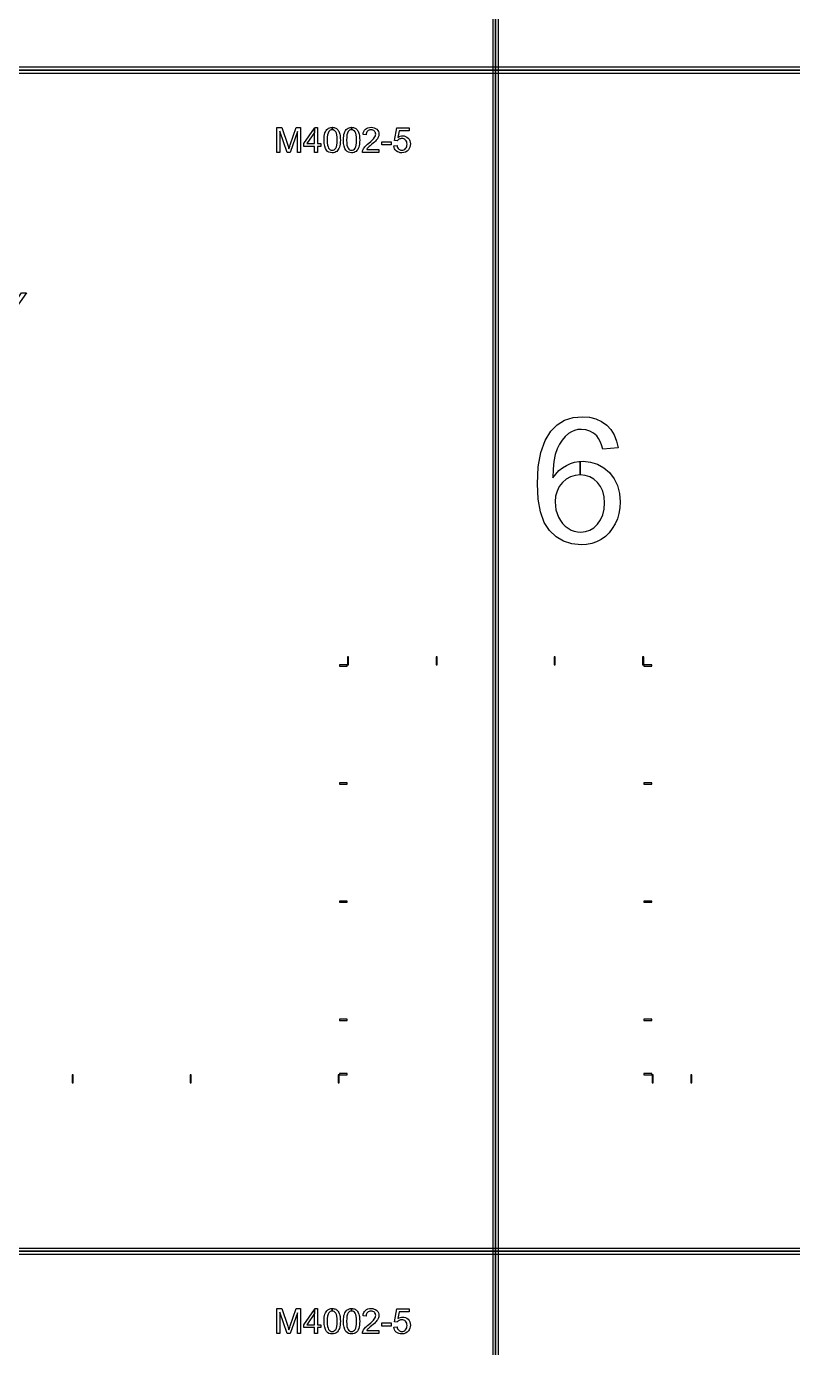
# Model space of a CAD drawing. Extents: x -47275 to 45580, y -34000 to 39989.
# Drawn here: x 2051 to 15031, y -11630 to 10740 of the extents above; entities that cross this region are included whole.
import ezdxf

# ---------------------------------------------------------------- set-up
doc = ezdxf.new("R2010")
doc.units = 0
doc.layers.add('Hybrids', color=5, linetype='CONTINUOUS')

# ---------------------------------------------------------------- blocks, each defined once
blk = doc.blocks.new('lowQ')
at = {"layer": 'Hybrids', "linetype": 'CONTINUOUS'}
for points in [[(50, 0), (50, 20000), (0, 20000), (0, 0), (50, 0)], [(20000, 0), (20000, 20000), (19950, 20000), (19950, 0), (20000, 0)], [(0, 0), (20000, 0), (20000, 50), (0, 50), (0, 0)]]:
    blk.add_lwpolyline(points, close=True, dxfattribs=at)
blk = doc.blocks.new('mediumQ')
at = {"layer": 'Hybrids', "linetype": 'CONTINUOUS'}
for points in [[(50, 0), (50, 20000), (0, 20000), (0, 0), (50, 0)], [(0, 19950), (20000, 19950), (20000, 20000), (0, 20000), (0, 19950)], [(20000, 0), (20000, 20000), (19950, 20000), (19950, 0), (20000, 0)], [(16293.099, 18607.205), (16293.099, 19029.704), (16377.253, 19029.704), (16477.258, 18730.554), (16483.598, 18710.956), (16489.074, 18693.953), (16493.685, 18679.543), (16497.432, 18668.015), (16501.467, 18680.696), (16506.654, 18696.258), (16512.706, 18714.703), (16519.911, 18735.741), (16621.069, 19029.704), (16696.289, 19029.704), (16696.289, 18607.205), (16642.396, 18607.205), (16642.396, 18960.824), (16519.623, 18607.205), (16469.188, 18607.205), (16346.992, 18966.876), (16346.992, 18607.205), (16293.099, 18607.205)], [(16983.623, 19029.704), (16983.623, 18755.915), (17040.686, 18755.915), (17040.686, 18708.363), (16983.623, 18708.363), (16983.623, 18607.205), (16931.747, 18607.205), (16931.747, 18708.363), (16748.453, 18708.363), (16748.453, 18755.915), (16931.747, 19016.198), (16931.747, 18946.415), (16799.464, 18755.915), (16931.747, 18755.915), (16931.747, 18946.415), (16931.747, 19016.198), (16941.257, 19029.704), (16983.623, 19029.704)], [(17231.473, 19031.433), (17247.9, 19030.568), (17263.175, 19027.975), (17277.585, 19023.652), (17291.13, 19017.6), (17303.235, 19009.818), (17314.474, 19000.884), (17324.561, 18990.221), (17333.495, 18978.116), (17341.277, 18964.571), (17348.194, 18949.585), (17354.246, 18933.157), (17359.721, 18915.289), (17363.756, 18895.115), (17366.638, 18871.771), (17368.367, 18845.257), (17369.232, 18815.572), (17368.079, 18780.124), (17365.197, 18748.134), (17360.586, 18719.891), (17353.957, 18695.394), (17345.312, 18673.779), (17334.648, 18654.758), (17322.256, 18638.33), (17308.134, 18624.785), (17291.995, 18613.833), (17273.838, 18606.052), (17253.664, 18601.441), (17231.473, 18600), (17202.365, 18602.594), (17176.715, 18610.951), (17154.524, 18624.497), (17135.503, 18643.806), (17117.058, 18674.067), (17104.089, 18712.974), (17096.308, 18759.95), (17093.714, 18815.572), (17094.579, 18851.021), (17097.461, 18883.011), (17102.072, 18911.254), (17108.989, 18936.039), (17117.635, 18957.366), (17128.01, 18976.387), (17140.402, 18992.814), (17154.812, 19006.648), (17170.951, 19017.311), (17189.108, 19025.093), (17209.282, 19029.704), (17230.897, 19031.388), (17230.897, 18988.491), (17213.893, 18986.474), (17198.619, 18980.71), (17185.361, 18971.2), (17173.833, 18958.231), (17162.017, 18934.598), (17153.66, 18903.185), (17148.472, 18863.413), (17147.031, 18815.572), (17148.472, 18767.731), (17153.083, 18728.825), (17160.576, 18698.564), (17171.24, 18676.949), (17183.92, 18661.674), (17198.33, 18651.011), (17214.181, 18644.671), (17231.473, 18642.653), (17248.477, 18644.671), (17264.328, 18651.299), (17278.449, 18661.963), (17291.418, 18677.237), (17302.082, 18698.852), (17309.575, 18729.113), (17314.186, 18768.02), (17315.915, 18815.572), (17314.186, 18863.125), (17309.575, 18902.32), (17302.082, 18932.581), (17291.418, 18954.196), (17278.449, 18969.182), (17264.039, 18979.846), (17248.189, 18986.186), (17230.897, 18988.491), (17230.897, 19031.388), (17231.473, 19031.433)], [(17559.731, 19031.433), (17576.158, 19030.568), (17591.433, 19027.975), (17605.843, 19023.652), (17619.388, 19017.6), (17631.492, 19009.818), (17642.732, 19000.884), (17652.819, 18990.221), (17661.753, 18978.116), (17669.535, 18964.571), (17676.451, 18949.585), (17682.503, 18933.157), (17687.979, 18915.289), (17692.014, 18895.115), (17694.896, 18871.771), (17696.625, 18845.257), (17697.49, 18815.572), (17696.337, 18780.124), (17693.455, 18748.134), (17688.844, 18719.891), (17682.215, 18695.394), (17673.569, 18673.779), (17662.906, 18654.758), (17650.514, 18638.33), (17636.392, 18624.785), (17620.253, 18613.833), (17602.096, 18606.052), (17581.922, 18601.441), (17559.731, 18600), (17530.623, 18602.594), (17504.973, 18610.951), (17482.782, 18624.497), (17463.761, 18643.806), (17445.316, 18674.067), (17432.347, 18712.974), (17424.566, 18759.95), (17421.972, 18815.572), (17422.837, 18851.021), (17425.719, 18883.011), (17430.33, 18911.254), (17437.247, 18936.039), (17445.893, 18957.366), (17456.268, 18976.387), (17468.66, 18992.814), (17483.07, 19006.648), (17499.209, 19017.311), (17517.366, 19025.093), (17537.54, 19029.704), (17559.155, 19031.388), (17559.155, 18988.491), (17542.151, 18986.474), (17526.876, 18980.71), (17513.619, 18971.2), (17502.091, 18958.231), (17490.275, 18934.598), (17481.917, 18903.185), (17476.73, 18863.413), (17475.289, 18815.572), (17476.73, 18767.731), (17481.341, 18728.825), (17488.834, 18698.564), (17499.498, 18676.949), (17512.178, 18661.674), (17526.588, 18651.011), (17542.439, 18644.671), (17559.731, 18642.653), (17576.735, 18644.671), (17592.586, 18651.299), (17606.707, 18661.963), (17619.676, 18677.237), (17630.34, 18698.852), (17637.833, 18729.113), (17642.444, 18768.02), (17644.173, 18815.572), (17642.444, 18863.125), (17637.833, 18902.32), (17630.34, 18932.581), (17619.676, 18954.196), (17606.707, 18969.182), (17592.297, 18979.846), (17576.447, 18986.186), (17559.155, 18988.491), (17559.155, 19031.388), (17559.731, 19031.433)], [(18022.866, 18657.063), (18022.866, 18607.205), (17743.602, 18607.205), (17743.602, 18616.427), (17744.754, 18625.361), (17746.772, 18634.296), (17749.654, 18643.23), (17755.706, 18657.351), (17763.487, 18671.473), (17772.71, 18685.307), (17783.661, 18699.428), (17796.63, 18713.55), (17812.481, 18729.113), (17830.637, 18745.54), (17851.676, 18763.408), (17883.09, 18789.923), (17909.316, 18813.843), (17929.778, 18834.593), (17944.764, 18852.75), (17955.139, 18868.889), (17962.921, 18884.74), (17967.244, 18900.303), (17968.973, 18915.289), (17967.532, 18929.987), (17963.209, 18943.533), (17956.292, 18955.925), (17946.781, 18967.165), (17934.965, 18976.387), (17921.42, 18983.016), (17906.145, 18987.05), (17889.43, 18988.491), (17871.562, 18987.05), (17855.711, 18982.728), (17841.589, 18975.811), (17829.485, 18966.012), (17819.398, 18953.619), (17812.481, 18939.21), (17808.158, 18922.494), (17806.717, 18903.761), (17753.4, 18909.237), (17758.011, 18937.192), (17766.369, 18961.689), (17778.474, 18982.439), (17794.613, 19000.019), (17813.922, 19013.565), (17836.401, 19023.364), (17861.763, 19029.416), (17890.583, 19031.433), (17919.403, 19029.127), (17945.052, 19022.787), (17967.532, 19012.412), (17986.841, 18997.714), (18002.116, 18979.846), (18013.355, 18959.96), (18019.984, 18938.057), (18022.289, 18914.136), (18021.425, 18901.456), (18019.696, 18888.775), (18016.237, 18876.382), (18011.914, 18864.278), (18005.862, 18851.597), (17998.081, 18838.916), (17988.57, 18825.948), (17977.33, 18812.69), (17963.209, 18797.704), (17945.34, 18780.412), (17923.437, 18760.526), (17897.499, 18738.335), (17876.173, 18720.179), (17859.169, 18705.192), (17846.2, 18693.376), (17837.554, 18685.018), (17831.214, 18677.814), (17825.45, 18670.897), (17820.262, 18663.98), (17815.651, 18657.063), (18022.866, 18657.063)], [(18275.039, 18717.873), (18329.509, 18722.484), (18333.255, 18703.751), (18339.308, 18687.612), (18347.377, 18673.779), (18357.464, 18662.539), (18368.992, 18653.605), (18381.673, 18647.553), (18395.506, 18643.806), (18410.781, 18642.653), (18428.649, 18644.383), (18445.364, 18649.57), (18460.351, 18658.504), (18474.184, 18670.897), (18485.424, 18686.171), (18493.494, 18703.751), (18498.393, 18723.637), (18500.122, 18745.828), (18498.393, 18766.579), (18493.782, 18785.312), (18486, 18801.739), (18475.049, 18815.86), (18461.504, 18826.812), (18446.229, 18834.882), (18428.937, 18839.781), (18409.916, 18841.51), (18397.524, 18840.646), (18385.996, 18838.628), (18375.044, 18834.882), (18364.669, 18829.982), (18354.87, 18823.93), (18346.512, 18817.013), (18339.019, 18809.232), (18332.967, 18800.586), (18284.262, 18806.926), (18325.186, 19023.94), (18535.282, 19023.94), (18535.282, 18974.37), (18366.686, 18974.37), (18343.919, 18860.82), (18362.94, 18872.347), (18382.826, 18880.705), (18402.999, 18885.605), (18423.75, 18887.334), (18450.264, 18884.74), (18474.761, 18877.535), (18496.952, 18865.719), (18517.126, 18849.003), (18533.553, 18828.253), (18545.658, 18805.197), (18552.574, 18778.971), (18555.168, 18750.44), (18552.863, 18722.484), (18546.81, 18696.835), (18536.147, 18672.914), (18521.737, 18651.299), (18499.546, 18628.82), (18473.608, 18612.681), (18443.923, 18603.17), (18410.781, 18600), (18383.114, 18602.018), (18358.329, 18608.069), (18336.137, 18618.156), (18316.54, 18632.278), (18300.113, 18649.57), (18288.008, 18669.744), (18279.362, 18692.512), (18275.039, 18717.873), (18275.039, 18717.873)], [(18072.724, 18734.012), (18072.724, 18786.176), (18232.098, 18786.176), (18232.098, 18734.012), (18072.724, 18734.012)], [(11769.486, 15700), (11769.486, 15924.799), (11564.958, 16230.686), (11650.39, 16230.686), (11755.006, 16070.684), (11769.124, 16048.24), (11782.88, 16025.796), (11795.912, 16003.352), (11808.944, 15980.909), (11821.252, 16002.266), (11835.37, 16025.072), (11850.211, 16048.964), (11866.863, 16074.666), (11969.67, 16230.686), (12051.481, 16230.686), (11839.714, 15924.799), (11839.714, 15700), (11769.486, 15700)], [(990, 9932.6), (1010, 9932.6), (1010, 10067.4), (990, 10067.4), (990, 9932.6)], [(2490, 9932.6), (2510, 9932.6), (2510, 10067.4), (2490, 10067.4), (2490, 9932.6)], [(17510, 10067.4), (17490, 10067.4), (17490, 9932.6), (17510, 9932.6), (17510, 10067.4)], [(19010, 10067.4), (18990, 10067.4), (18990, 9932.6), (19010, 9932.6), (19010, 10067.4)], [(2512.6, 9930), (2512.6, 9910), (2647.4, 9910), (2647.4, 9930), (2512.6, 9930)], [(17352.6, 9930), (17352.6, 9910), (17487.4, 9910), (17487.4, 9930), (17352.6, 9930)], [(2512.6, 7930), (2512.6, 7910), (2647.4, 7910), (2647.4, 7930), (2512.6, 7930)], [(17352.6, 7930), (17352.6, 7910), (17487.4, 7910), (17487.4, 7930), (17352.6, 7930)], [(2512.6, 5930), (2512.6, 5910), (2647.4, 5910), (2647.4, 5930), (2512.6, 5930)], [(17352.6, 5930), (17352.6, 5910), (17487.4, 5910), (17487.4, 5930), (17352.6, 5930)], [(2512.6, 3930), (2512.6, 3910), (2647.4, 3910), (2647.4, 3930), (2512.6, 3930)], [(17352.6, 3930), (17352.6, 3910), (17487.4, 3910), (17487.4, 3930), (17352.6, 3930)], [(2512.6, 3010), (2512.6, 2990), (2647.4, 2990), (2647.4, 3010), (2512.6, 3010)], [(2650, 2852.6), (2670, 2852.6), (2670, 2987.4), (2650, 2987.4), (2650, 2852.6)], [(3325, 2987.4), (3305, 2987.4), (3305, 2852.6), (3325, 2852.6), (3325, 2987.4)], [(12825, 2852.6), (12845, 2852.6), (12845, 2987.4), (12825, 2987.4), (12825, 2852.6)], [(14825, 2852.6), (14845, 2852.6), (14845, 2987.4), (14825, 2987.4), (14825, 2852.6)], [(17350, 2987.4), (17330, 2987.4), (17330, 2852.6), (17350, 2852.6), (17350, 2987.4)], [(17352.6, 3010), (17352.6, 2990), (17487.4, 2990), (17487.4, 3010), (17352.6, 3010)], [(0, 0), (20000, 0), (20000, 50), (0, 50), (0, 0)]]:
    blk.add_lwpolyline(points, close=True, dxfattribs=at)
blk = doc.blocks.new('highQ')
at = {"layer": 'Hybrids', "linetype": 'CONTINUOUS'}
for points in [[(0, 19950), (20000, 19950), (20000, 20000), (0, 20000), (0, 19950)], [(20000, 0), (20000, 20000), (19950, 20000), (19950, 0), (20000, 0)], [(16293.099, 18607.205), (16293.099, 19029.704), (16377.253, 19029.704), (16477.258, 18730.554), (16483.598, 18710.956), (16489.074, 18693.953), (16493.685, 18679.543), (16497.432, 18668.015), (16501.467, 18680.696), (16506.654, 18696.258), (16512.706, 18714.703), (16519.911, 18735.741), (16621.069, 19029.704), (16696.289, 19029.704), (16696.289, 18607.205), (16642.396, 18607.205), (16642.396, 18960.824), (16519.623, 18607.205), (16469.188, 18607.205), (16346.992, 18966.876), (16346.992, 18607.205), (16293.099, 18607.205)], [(16983.623, 19029.704), (16983.623, 18755.915), (17040.686, 18755.915), (17040.686, 18708.363), (16983.623, 18708.363), (16983.623, 18607.205), (16931.747, 18607.205), (16931.747, 18708.363), (16748.453, 18708.363), (16748.453, 18755.915), (16931.747, 19016.198), (16931.747, 18946.415), (16799.464, 18755.915), (16931.747, 18755.915), (16931.747, 18946.415), (16931.747, 19016.198), (16941.257, 19029.704), (16983.623, 19029.704)], [(17231.473, 19031.433), (17247.9, 19030.568), (17263.175, 19027.975), (17277.585, 19023.652), (17291.13, 19017.6), (17303.235, 19009.818), (17314.474, 19000.884), (17324.561, 18990.221), (17333.495, 18978.116), (17341.277, 18964.571), (17348.194, 18949.585), (17354.246, 18933.157), (17359.721, 18915.289), (17363.756, 18895.115), (17366.638, 18871.771), (17368.367, 18845.257), (17369.232, 18815.572), (17368.079, 18780.124), (17365.197, 18748.134), (17360.586, 18719.891), (17353.957, 18695.394), (17345.312, 18673.779), (17334.648, 18654.758), (17322.256, 18638.33), (17308.134, 18624.785), (17291.995, 18613.833), (17273.838, 18606.052), (17253.664, 18601.441), (17231.473, 18600), (17202.365, 18602.594), (17176.715, 18610.951), (17154.524, 18624.497), (17135.503, 18643.806), (17117.058, 18674.067), (17104.089, 18712.974), (17096.308, 18759.95), (17093.714, 18815.572), (17094.579, 18851.021), (17097.461, 18883.011), (17102.072, 18911.254), (17108.989, 18936.039), (17117.635, 18957.366), (17128.01, 18976.387), (17140.402, 18992.814), (17154.812, 19006.648), (17170.951, 19017.311), (17189.108, 19025.093), (17209.282, 19029.704), (17230.897, 19031.388), (17230.897, 18988.491), (17213.893, 18986.474), (17198.619, 18980.71), (17185.361, 18971.2), (17173.833, 18958.231), (17162.017, 18934.598), (17153.66, 18903.185), (17148.472, 18863.413), (17147.031, 18815.572), (17148.472, 18767.731), (17153.083, 18728.825), (17160.576, 18698.564), (17171.24, 18676.949), (17183.92, 18661.674), (17198.33, 18651.011), (17214.181, 18644.671), (17231.473, 18642.653), (17248.477, 18644.671), (17264.328, 18651.299), (17278.449, 18661.963), (17291.418, 18677.237), (17302.082, 18698.852), (17309.575, 18729.113), (17314.186, 18768.02), (17315.915, 18815.572), (17314.186, 18863.125), (17309.575, 18902.32), (17302.082, 18932.581), (17291.418, 18954.196), (17278.449, 18969.182), (17264.039, 18979.846), (17248.189, 18986.186), (17230.897, 18988.491), (17230.897, 19031.388), (17231.473, 19031.433)], [(17559.731, 19031.433), (17576.158, 19030.568), (17591.433, 19027.975), (17605.843, 19023.652), (17619.388, 19017.6), (17631.492, 19009.818), (17642.732, 19000.884), (17652.819, 18990.221), (17661.753, 18978.116), (17669.535, 18964.571), (17676.451, 18949.585), (17682.503, 18933.157), (17687.979, 18915.289), (17692.014, 18895.115), (17694.896, 18871.771), (17696.625, 18845.257), (17697.49, 18815.572), (17696.337, 18780.124), (17693.455, 18748.134), (17688.844, 18719.891), (17682.215, 18695.394), (17673.569, 18673.779), (17662.906, 18654.758), (17650.514, 18638.33), (17636.392, 18624.785), (17620.253, 18613.833), (17602.096, 18606.052), (17581.922, 18601.441), (17559.731, 18600), (17530.623, 18602.594), (17504.973, 18610.951), (17482.782, 18624.497), (17463.761, 18643.806), (17445.316, 18674.067), (17432.347, 18712.974), (17424.566, 18759.95), (17421.972, 18815.572), (17422.837, 18851.021), (17425.719, 18883.011), (17430.33, 18911.254), (17437.247, 18936.039), (17445.893, 18957.366), (17456.268, 18976.387), (17468.66, 18992.814), (17483.07, 19006.648), (17499.209, 19017.311), (17517.366, 19025.093), (17537.54, 19029.704), (17559.155, 19031.388), (17559.155, 18988.491), (17542.151, 18986.474), (17526.876, 18980.71), (17513.619, 18971.2), (17502.091, 18958.231), (17490.275, 18934.598), (17481.917, 18903.185), (17476.73, 18863.413), (17475.289, 18815.572), (17476.73, 18767.731), (17481.341, 18728.825), (17488.834, 18698.564), (17499.498, 18676.949), (17512.178, 18661.674), (17526.588, 18651.011), (17542.439, 18644.671), (17559.731, 18642.653), (17576.735, 18644.671), (17592.586, 18651.299), (17606.707, 18661.963), (17619.676, 18677.237), (17630.34, 18698.852), (17637.833, 18729.113), (17642.444, 18768.02), (17644.173, 18815.572), (17642.444, 18863.125), (17637.833, 18902.32), (17630.34, 18932.581), (17619.676, 18954.196), (17606.707, 18969.182), (17592.297, 18979.846), (17576.447, 18986.186), (17559.155, 18988.491), (17559.155, 19031.388), (17559.731, 19031.433)], [(18022.866, 18657.063), (18022.866, 18607.205), (17743.602, 18607.205), (17743.602, 18616.427), (17744.754, 18625.361), (17746.772, 18634.296), (17749.654, 18643.23), (17755.706, 18657.351), (17763.487, 18671.473), (17772.71, 18685.307), (17783.661, 18699.428), (17796.63, 18713.55), (17812.481, 18729.113), (17830.637, 18745.54), (17851.676, 18763.408), (17883.09, 18789.923), (17909.316, 18813.843), (17929.778, 18834.593), (17944.764, 18852.75), (17955.139, 18868.889), (17962.921, 18884.74), (17967.244, 18900.303), (17968.973, 18915.289), (17967.532, 18929.987), (17963.209, 18943.533), (17956.292, 18955.925), (17946.781, 18967.165), (17934.965, 18976.387), (17921.42, 18983.016), (17906.145, 18987.05), (17889.43, 18988.491), (17871.562, 18987.05), (17855.711, 18982.728), (17841.589, 18975.811), (17829.485, 18966.012), (17819.398, 18953.619), (17812.481, 18939.21), (17808.158, 18922.494), (17806.717, 18903.761), (17753.4, 18909.237), (17758.011, 18937.192), (17766.369, 18961.689), (17778.474, 18982.439), (17794.613, 19000.019), (17813.922, 19013.565), (17836.401, 19023.364), (17861.763, 19029.416), (17890.583, 19031.433), (17919.403, 19029.127), (17945.052, 19022.787), (17967.532, 19012.412), (17986.841, 18997.714), (18002.116, 18979.846), (18013.355, 18959.96), (18019.984, 18938.057), (18022.289, 18914.136), (18021.425, 18901.456), (18019.696, 18888.775), (18016.237, 18876.382), (18011.914, 18864.278), (18005.862, 18851.597), (17998.081, 18838.916), (17988.57, 18825.948), (17977.33, 18812.69), (17963.209, 18797.704), (17945.34, 18780.412), (17923.437, 18760.526), (17897.499, 18738.335), (17876.173, 18720.179), (17859.169, 18705.192), (17846.2, 18693.376), (17837.554, 18685.018), (17831.214, 18677.814), (17825.45, 18670.897), (17820.262, 18663.98), (17815.651, 18657.063), (18022.866, 18657.063)], [(18275.039, 18717.873), (18329.509, 18722.484), (18333.255, 18703.751), (18339.308, 18687.612), (18347.377, 18673.779), (18357.464, 18662.539), (18368.992, 18653.605), (18381.673, 18647.553), (18395.506, 18643.806), (18410.781, 18642.653), (18428.649, 18644.383), (18445.364, 18649.57), (18460.351, 18658.504), (18474.184, 18670.897), (18485.424, 18686.171), (18493.494, 18703.751), (18498.393, 18723.637), (18500.122, 18745.828), (18498.393, 18766.579), (18493.782, 18785.312), (18486, 18801.739), (18475.049, 18815.86), (18461.504, 18826.812), (18446.229, 18834.882), (18428.937, 18839.781), (18409.916, 18841.51), (18397.524, 18840.646), (18385.996, 18838.628), (18375.044, 18834.882), (18364.669, 18829.982), (18354.87, 18823.93), (18346.512, 18817.013), (18339.019, 18809.232), (18332.967, 18800.586), (18284.262, 18806.926), (18325.186, 19023.94), (18535.282, 19023.94), (18535.282, 18974.37), (18366.686, 18974.37), (18343.919, 18860.82), (18362.94, 18872.347), (18382.826, 18880.705), (18402.999, 18885.605), (18423.75, 18887.334), (18450.264, 18884.74), (18474.761, 18877.535), (18496.952, 18865.719), (18517.126, 18849.003), (18533.553, 18828.253), (18545.658, 18805.197), (18552.574, 18778.971), (18555.168, 18750.44), (18552.863, 18722.484), (18546.81, 18696.835), (18536.147, 18672.914), (18521.737, 18651.299), (18499.546, 18628.82), (18473.608, 18612.681), (18443.923, 18603.17), (18410.781, 18600), (18383.114, 18602.018), (18358.329, 18608.069), (18336.137, 18618.156), (18316.54, 18632.278), (18300.113, 18649.57), (18288.008, 18669.744), (18279.362, 18692.512), (18275.039, 18717.873), (18275.039, 18717.873)], [(18072.724, 18734.012), (18072.724, 18786.176), (18232.098, 18786.176), (18232.098, 18734.012), (18072.724, 18734.012)]]:
    blk.add_lwpolyline(points, close=True, dxfattribs=at)
blk = doc.blocks.new('sizetest')
at = {"layer": 'Hybrids', "linetype": 'CONTINUOUS'}
for points in [[(50, 0), (50, 20000), (0, 20000), (0, 0), (50, 0)], [(0, 19950), (20000, 19950), (20000, 20000), (0, 20000), (0, 19950)]]:
    blk.add_lwpolyline(points, close=True, dxfattribs=at)

msp = doc.modelspace()

# ---------------------------------------------------------------- linework, layer by layer
at = {"layer": 'Hybrids', "linetype": 'CONTINUOUS'}
msp.add_lwpolyline([(11471.434, 4131.433), (11590.169, 4121.297), (11698.768, 4095.233), (11795.783, 4051.794), (11881.214, 3990.979), (11952.165, 3912.787), (12008.637, 3823.012), (12049.18, 3718.757), (12073.796, 3602.919), (11814.607, 3582.647), (11794.335, 3653.598), (11772.615, 3714.413), (11745.103, 3765.093), (11716.144, 3805.637), (11659.672, 3853.42), (11597.409, 3888.172), (11529.354, 3909.891), (11455.506, 3917.131), (11394.691, 3912.787), (11338.22, 3899.756), (11284.644, 3878.036), (11236.861, 3847.628), (11177.493, 3796.949), (11126.814, 3736.133), (11080.478, 3665.182), (11042.831, 3585.543), (11010.975, 3489.976), (10987.807, 3375.585), (10973.328, 3243.818), (10968.984, 3094.676), (11018.215, 3161.283), (11073.239, 3219.203), (11132.606, 3266.986), (11199.213, 3307.53), (11267.268, 3337.937), (11338.22, 3359.657), (11410.619, 3372.689), (11432.339, 3373.966), (11432.339, 3146.803), (11346.908, 3138.116), (11268.716, 3114.948), (11196.317, 3074.404), (11132.606, 3019.381), (11077.582, 2951.325), (11039.935, 2873.134), (11016.767, 2784.807), (11009.527, 2687.792), (11012.423, 2621.185), (11022.559, 2556.026), (11039.935, 2492.314), (11065.999, 2430.051), (11096.406, 2372.132), (11134.054, 2321.452), (11177.493, 2278.013), (11226.725, 2241.813), (11277.404, 2212.853), (11330.98, 2194.029), (11386.003, 2180.998), (11442.475, 2178.102), (11522.114, 2185.342), (11595.961, 2211.405), (11664.016, 2251.949), (11726.28, 2311.316), (11776.959, 2383.715), (11814.607, 2467.699), (11836.326, 2564.714), (11845.014, 2673.312), (11836.326, 2776.119), (11814.607, 2868.79), (11778.407, 2949.878), (11727.728, 3019.381), (11664.016, 3074.404), (11594.513, 3114.948), (11516.322, 3138.116), (11432.339, 3146.803), (11432.339, 3373.966), (11484.466, 3377.033), (11608.993, 3364.001), (11724.832, 3327.802), (11830.535, 3268.434), (11927.55, 3184.451), (12007.189, 3081.644), (12065.108, 2964.357), (12099.86, 2834.039), (12111.444, 2689.24), (12105.652, 2590.777), (12089.724, 2495.21), (12062.212, 2403.987), (12024.564, 2317.108), (11976.781, 2236.021), (11921.758, 2165.07), (11859.494, 2104.254), (11788.543, 2055.023), (11710.352, 2014.479), (11627.817, 1985.521), (11539.49, 1968.145), (11446.819, 1963.801), (11290.436, 1978.281), (11149.982, 2023.167), (11025.455, 2097.014), (10915.408, 2202.717), (10824.185, 2341.724), (10760.474, 2519.826), (10721.378, 2737.024), (10709.794, 2993.317), (10722.826, 3280.018), (10766.266, 3524.727), (10837.217, 3727.445), (10937.128, 3888.172), (11044.279, 3993.875), (11168.805, 4070.618), (11310.708, 4115.505), (11471.434, 4131.433)], close=True, dxfattribs=at)

# ---------------------------------------------------------------- block references
for name, p in [('lowQ', (-10000, 10000)), ('lowQ', (10000, 10000)), ('mediumQ', (-10000, -10000)), ('mediumQ', (10000, -10000)), ('highQ', (-10000, -30000)), ('sizetest', (10000, -30000))]:
    msp.add_blockref(name, p)

doc.saveas('drawing.dxf')
